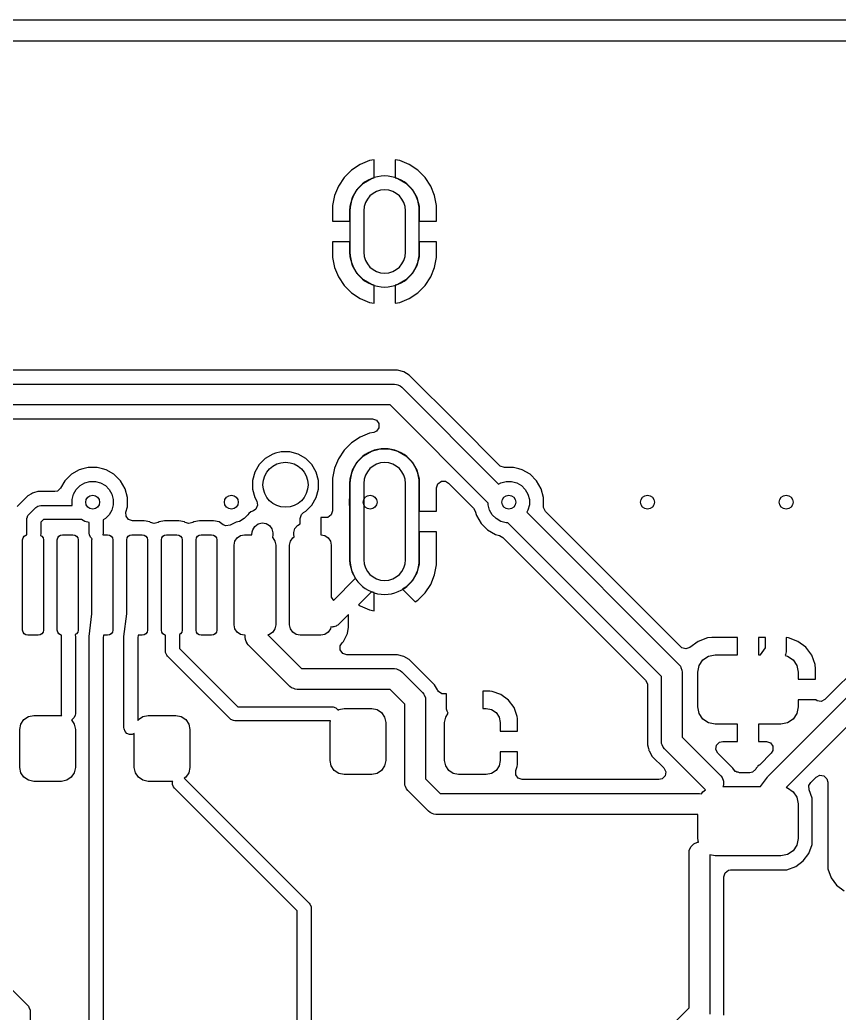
# Model space of a CAD drawing. Header units: millimetres. Extents: x 103.8 to 193.7, y -116.2 to -61.3.
# Drawn here: x 150.7 to 162.51, y -75.61 to -61.3 of the extents above; entities that cross this region are included whole.
import ezdxf

# ---------------------------------------------------------------- set-up
doc = ezdxf.new("R2010")
doc.units = ezdxf.units.MM
doc.layers.add('Edge.Cuts', color=254, linetype='CONTINUOUS', true_color=0xd0d2cd)
doc.layers.add('F.Cu', color=13, linetype='CONTINUOUS', true_color=0xc83434)

msp = doc.modelspace()

# ---------------------------------------------------------------- linework, layer by layer
at = {"layer": 'Edge.Cuts', "linetype": 'CONTINUOUS'}
for p, q in [((103.8, -61.3), (193.7, -61.3)), ((155.66, -64.049999), (155.66, -64.649999)), ((156.26, -64.649999), (156.26, -64.049999)), ((155.66, -67.979999), (155.66, -69.079999)), ((156.26, -69.079999), (156.26, -67.979999))]:
    msp.add_line(p, q, dxfattribs=at)
at = {"layer": 'Edge.Cuts'}
msp.add_circle((154.53, -67.999999), 0.324999, dxfattribs=at)
for centre, start, end in [((155.96, -64.049999), 0, 180), ((155.96, -64.649999), 180, 360), ((155.96, -67.979999), 0, 180), ((155.96, -69.079999), 180, 360)]:
    msp.add_arc(centre, 0.3, start, end, dxfattribs=at)
at = {"layer": 'F.Cu', "linetype": 'CONTINUOUS'}
for p, q in [((104.1995, -61.6005), (193.3005, -61.6005)), ((155.604742, -63.385357), (155.481906, -63.467433)), ((155.741232, -63.328821), (155.604742, -63.385357)), ((155.81, -63.315142), (155.741232, -63.328821)), ((155.81, -63.576981), (155.81, -63.315142)), ((156.178767, -63.328821), (156.11, -63.315142)), ((156.11, -63.315142), (156.11, -63.576981)), ((156.315257, -63.385357), (156.178767, -63.328821)), ((156.438093, -63.467433), (156.315257, -63.385357)), ((155.481906, -63.467433), (155.377434, -63.571905)), ((156.542565, -63.571905), (156.438093, -63.467433)), ((155.295358, -63.694741), (155.238823, -63.831228)), ((155.377434, -63.571905), (155.295358, -63.694741)), ((155.563323, -63.745618), (155.655619, -63.653322)), ((155.655619, -63.653322), (155.768658, -63.588059)), ((155.768658, -63.588059), (155.81, -63.576981)), ((156.11, -63.576981), (156.151342, -63.588059)), ((156.151342, -63.588059), (156.264381, -63.653322)), ((156.264381, -63.653322), (156.356677, -63.745618)), ((156.624641, -63.694741), (156.542565, -63.571905)), ((156.681176, -63.831228), (156.624641, -63.694741)), ((155.238821, -63.831234), (155.21, -63.976127)), ((155.238823, -63.831228), (155.238821, -63.831234)), ((155.49806, -63.858657), (155.563323, -63.745618)), ((156.356677, -63.745618), (156.42194, -63.858657)), ((156.681178, -63.831234), (156.681176, -63.831228)), ((156.709999, -63.976127), (156.681178, -63.831234)), ((155.21, -63.976127), (155.21, -64.199998)), ((155.46, -64.049999), (155.464278, -63.984736)), ((155.464278, -63.984736), (155.49806, -63.858657)), ((156.42194, -63.858657), (156.455722, -63.984736)), ((156.455722, -63.984736), (156.46, -64.049999)), ((156.71, -63.976131), (156.709999, -63.976127)), ((156.71, -64.199998), (156.71, -63.976131)), ((155.46, -64.199999), (155.46, -64.049999)), ((155.46, -64.049999), (155.46, -64.649999)), ((155.66, -64.049999), (155.66, -64.649999)), ((156.26, -64.649999), (156.26, -64.049999)), ((156.46, -64.049999), (156.46, -64.199999)), ((156.46, -64.649999), (156.46, -64.049999)), ((155.21, -64.199998), (155.210001, -64.199999)), ((155.210001, -64.199999), (155.46, -64.199999)), ((156.46, -64.199999), (156.709999, -64.199999)), ((156.709999, -64.199999), (156.71, -64.199998)), ((155.210001, -64.499999), (155.21, -64.5)), ((155.21, -64.5), (155.21, -64.72387)), ((155.46, -64.499999), (155.210001, -64.499999)), ((155.46, -64.649999), (155.46, -64.499999)), ((156.709999, -64.499999), (156.46, -64.499999)), ((156.46, -64.499999), (156.46, -64.649999)), ((156.71, -64.5), (156.709999, -64.499999)), ((156.71, -64.723866), (156.71, -64.5)), ((155.464278, -64.715262), (155.46, -64.649999)), ((156.46, -64.649999), (156.455722, -64.715262)), ((155.21, -64.72387), (155.238821, -64.868763)), ((155.49806, -64.841341), (155.464278, -64.715262)), ((155.563323, -64.95438), (155.49806, -64.841341)), ((156.42194, -64.841341), (156.356677, -64.95438)), ((156.455722, -64.715262), (156.42194, -64.841341)), ((156.681178, -64.868763), (156.709999, -64.72387)), ((156.709999, -64.72387), (156.71, -64.723866)), ((155.238821, -64.868763), (155.238823, -64.868769)), ((155.238823, -64.868769), (155.295358, -65.005256)), ((155.655619, -65.046676), (155.563323, -64.95438)), ((156.356677, -64.95438), (156.264381, -65.046676)), ((156.624641, -65.005256), (156.681176, -64.868769)), ((156.681176, -64.868769), (156.681178, -64.868763)), ((155.295358, -65.005256), (155.377434, -65.128092)), ((155.377434, -65.128092), (155.481906, -65.232564)), ((155.768658, -65.111939), (155.655619, -65.046676)), ((155.81, -65.123016), (155.768658, -65.111939)), ((155.81, -65.384854), (155.81, -65.123016)), ((156.151342, -65.111939), (156.11, -65.123016)), ((156.11, -65.123016), (156.11, -65.384853)), ((156.264381, -65.046676), (156.151342, -65.111939)), ((156.438093, -65.232564), (156.542565, -65.128092)), ((156.542565, -65.128092), (156.624641, -65.005256)), ((155.481906, -65.232564), (155.604742, -65.31464)), ((156.315257, -65.31464), (156.438093, -65.232564)), ((155.604742, -65.31464), (155.741235, -65.371177)), ((155.741235, -65.371177), (155.741234, -65.371177)), ((155.741234, -65.371177), (155.81, -65.384854)), ((156.11, -65.384853), (156.178765, -65.371177)), ((156.178765, -65.371177), (156.315257, -65.31464)), ((156.146144, -66.3495), (146.353856, -66.3495)), ((156.235288, -66.373386), (156.146144, -66.3495)), ((156.315212, -66.41953), (156.235288, -66.373386)), ((157.000236, -67.104555), (156.315212, -66.41953)), ((146.4, -66.55), (156.1, -66.55)), ((156.1, -66.55), (156.129264, -66.552882)), ((156.129264, -66.552882), (156.151661, -66.562159)), ((156.151661, -66.562159), (156.183335, -66.575279)), ((156.183335, -66.575279), (156.206066, -66.593934)), ((156.206066, -66.593934), (157.603352, -67.99122)), ((156.037868, -66.85), (146.462132, -66.85)), ((157.452567, -68.264699), (156.037868, -66.85)), ((149.514479, -67.0505), (155.783368, -67.0505)), ((155.783368, -67.0505), (155.841559, -67.069407)), ((155.841559, -67.069407), (155.877523, -67.118907)), ((155.877523, -67.118907), (155.877523, -67.180093)), ((157.616185, -67.720504), (157.000236, -67.104555)), ((155.741229, -67.258822), (155.604742, -67.315357)), ((155.741235, -67.25882), (155.741229, -67.258822)), ((155.802682, -67.246598), (155.741235, -67.25882)), ((155.841559, -67.229593), (155.802682, -67.246598)), ((155.877523, -67.180093), (155.841559, -67.229593)), ((155.481906, -67.397433), (155.377434, -67.501905)), ((155.604742, -67.315357), (155.481906, -67.397433)), ((154.346463, -67.556904), (154.238036, -67.619504)), ((154.386775, -67.546102), (154.346463, -67.556904)), ((154.467399, -67.524499), (154.386775, -67.546102)), ((154.592601, -67.524499), (154.467399, -67.524499)), ((154.713536, -67.556904), (154.592601, -67.524499)), ((154.821964, -67.619504), (154.713536, -67.556904)), ((155.377434, -67.501905), (155.295358, -67.624741)), ((155.655619, -67.583322), (155.768658, -67.518059)), ((155.768658, -67.518059), (155.894737, -67.484277)), ((155.894737, -67.484277), (156.025263, -67.484277)), ((156.025263, -67.484277), (156.151342, -67.518059)), ((156.151342, -67.518059), (156.264381, -67.583322)), ((154.149505, -67.708035), (154.086905, -67.816462)), ((154.238036, -67.619504), (154.149505, -67.708035)), ((154.910495, -67.708035), (154.821964, -67.619504)), ((154.973095, -67.816463), (154.910495, -67.708035)), ((155.295358, -67.624741), (155.238823, -67.761228)), ((155.49806, -67.788657), (155.563323, -67.675618)), ((155.563323, -67.675618), (155.655619, -67.583322)), ((156.264381, -67.583322), (156.356677, -67.675618)), ((156.356677, -67.675618), (156.42194, -67.788657)), ((151.44269, -67.849496), (151.349496, -67.94269)), ((151.556809, -67.783609), (151.44269, -67.849496)), ((151.6062, -67.770375), (151.556809, -67.783609)), ((151.684108, -67.7495), (151.6062, -67.770375)), ((151.815892, -67.7495), (151.684108, -67.7495)), ((151.893799, -67.770375), (151.815892, -67.7495)), ((151.943191, -67.783609), (151.893799, -67.770375)), ((152.057309, -67.849496), (151.943189, -67.783609)), ((151.943189, -67.783609), (151.943191, -67.783609)), ((152.057311, -67.849498), (152.057309, -67.849496)), ((152.057314, -67.8495), (152.057311, -67.849498)), ((152.1505, -67.942686), (152.057314, -67.8495)), ((154.086905, -67.816463), (154.0545, -67.937398)), ((154.086905, -67.816462), (154.086905, -67.816463)), ((155.0055, -67.937398), (154.973095, -67.816463)), ((155.238821, -67.761234), (155.21, -67.906127)), ((155.238823, -67.761228), (155.238821, -67.761234)), ((155.464278, -67.914736), (155.49806, -67.788657)), ((156.42194, -67.788657), (156.455722, -67.914736)), ((157.627998, -67.730593), (157.616185, -67.720504)), ((157.686189, -67.7495), (157.627998, -67.730593)), ((157.815892, -67.7495), (157.686189, -67.7495)), ((157.893799, -67.770375), (157.815892, -67.7495)), ((157.943191, -67.783609), (157.893799, -67.770375)), ((158.057309, -67.849496), (157.943189, -67.783609)), ((157.943189, -67.783609), (157.943191, -67.783609)), ((158.057311, -67.849498), (158.057309, -67.849496)), ((158.057314, -67.8495), (158.057311, -67.849498)), ((158.1505, -67.942686), (158.057314, -67.8495)), ((151.349496, -67.94269), (151.287542, -68.049999)), ((151.567372, -68.011994), (151.635195, -67.972836)), ((151.635195, -67.972836), (151.710842, -67.952567)), ((151.710842, -67.952567), (151.789158, -67.952567)), ((151.789158, -67.952567), (151.864805, -67.972836)), ((151.864805, -67.972836), (151.932628, -68.011994)), ((152.150501, -67.942688), (152.1505, -67.942686)), ((152.150503, -67.94269), (152.150501, -67.942688)), ((152.21639, -68.056809), (152.150503, -67.94269)), ((154.0545, -67.937398), (154.0545, -68.0626)), ((155.0055, -68.0626), (155.0055, -67.937398)), ((155.21, -67.906127), (155.21, -68.376023)), ((155.46, -67.979999), (155.464278, -67.914736)), ((155.46, -68.1831), (155.46, -67.979999)), ((155.46, -67.979999), (155.46, -69.079999)), ((155.66, -67.979999), (155.66, -69.079999)), ((156.26, -69.079999), (156.26, -67.979999)), ((156.455722, -67.914736), (156.46, -67.979999)), ((156.46, -67.979999), (156.46, -68.379999)), ((156.46, -69.079999), (156.46, -67.979999)), ((156.71, -68.04469), (156.728907, -67.986499)), ((156.728907, -67.986499), (156.778407, -67.950535)), ((156.778407, -67.950535), (156.839593, -67.950535)), ((156.839593, -67.950535), (156.879004, -67.974686)), ((156.879004, -67.974686), (157.241463, -68.337145)), ((157.603352, -67.99122), (157.635195, -67.972836)), ((157.635195, -67.972836), (157.710842, -67.952567)), ((157.710842, -67.952567), (157.789158, -67.952567)), ((157.789158, -67.952567), (157.864805, -67.972836)), ((157.864805, -67.972836), (157.932628, -68.011994)), ((158.150501, -67.942688), (158.1505, -67.942686)), ((158.150503, -67.94269), (158.150501, -67.942688)), ((158.21639, -68.056809), (158.150503, -67.94269)), ((150.866258, -68.130226), (150.81549, -68.159538)), ((150.866259, -68.130227), (150.866258, -68.130226)), ((150.88401, -68.119978), (150.866259, -68.130227)), ((150.898162, -68.116186), (150.88401, -68.119978)), ((150.960437, -68.099499), (150.898162, -68.116186)), ((151.03956, -68.099499), (150.960437, -68.099499)), ((151.201806, -68.099499), (151.03956, -68.099499)), ((151.242073, -68.09094), (151.201806, -68.099499)), ((151.287542, -68.049999), (151.242073, -68.09094)), ((151.452567, -68.210842), (151.472836, -68.135195)), ((151.472836, -68.135195), (151.511994, -68.067372)), ((151.511994, -68.067372), (151.567372, -68.011994)), ((151.932628, -68.011994), (151.988006, -68.067372)), ((151.988006, -68.067372), (152.027164, -68.135195)), ((152.027164, -68.135195), (152.047433, -68.210842)), ((152.21639, -68.056811), (152.21639, -68.056809)), ((152.216392, -68.056814), (152.21639, -68.056811)), ((152.2505, -68.184108), (152.216392, -68.056814)), ((154.0545, -68.0626), (154.086905, -68.183535)), ((154.973095, -68.183535), (155.0055, -68.0626)), ((156.71, -68.379998), (156.71, -68.04469)), ((157.932628, -68.011994), (157.988006, -68.067372)), ((157.988006, -68.067372), (158.027164, -68.135195)), ((158.027164, -68.135195), (158.047433, -68.210842)), ((158.21639, -68.056811), (158.21639, -68.056809)), ((158.216392, -68.056814), (158.21639, -68.056811)), ((158.250346, -68.183535), (158.216392, -68.056814)), ((150.815487, -68.15954), (150.659538, -68.31549)), ((150.815488, -68.15954), (150.815487, -68.15954)), ((150.815489, -68.159539), (150.815488, -68.15954)), ((150.81549, -68.159538), (150.815489, -68.159538)), ((150.815489, -68.159538), (150.815489, -68.159539)), ((151.452567, -68.289158), (151.452567, -68.210842)), ((152.047433, -68.210842), (152.047433, -68.289158)), ((152.2505, -68.315892), (152.2505, -68.184108)), ((154.086905, -68.183535), (154.086906, -68.183537)), ((154.086906, -68.183537), (154.116153, -68.234195)), ((154.116153, -68.234195), (154.128874, -68.294043)), ((154.910495, -68.291963), (154.973095, -68.183535)), ((155.452567, -68.210842), (155.46, -68.1831)), ((155.452567, -68.289158), (155.452567, -68.210842)), ((157.452567, -68.289158), (157.452567, -68.264699)), ((158.047433, -68.210842), (158.047433, -68.289158)), ((158.2505, -68.184109), (158.250346, -68.183535)), ((158.2505, -68.313811), (158.2505, -68.184109)), ((150.829289, -68.42929), (150.929289, -68.329289)), ((150.929289, -68.329289), (150.944442, -68.316852)), ((150.944442, -68.316852), (150.959374, -68.310667)), ((150.959374, -68.310667), (150.980491, -68.30192)), ((150.980491, -68.30192), (151, -68.299999)), ((151, -68.299999), (151.455472, -68.299999)), ((151.455472, -68.299999), (151.452567, -68.289158)), ((152.027164, -68.364805), (151.988006, -68.432628)), ((152.047433, -68.289158), (152.027164, -68.364805)), ((152.229336, -68.394877), (152.2505, -68.315892)), ((152.230807, -68.451092), (152.229336, -68.394877)), ((153.999907, -68.412015), (153.988006, -68.432628)), ((154.028064, -68.391103), (153.999907, -68.412015)), ((154.066863, -68.375741), (154.028064, -68.391103)), ((154.103987, -68.349939), (154.066863, -68.375741)), ((154.128874, -68.294043), (154.103987, -68.349939)), ((154.758907, -68.426781), (154.789496, -68.399238)), ((154.789496, -68.399238), (154.821964, -68.380494)), ((154.821964, -68.380494), (154.910495, -68.291963)), ((155.21, -68.376023), (155.191093, -68.434214)), ((155.46, -68.316899), (155.452567, -68.289158)), ((155.46, -69.079999), (155.46, -68.316899)), ((156.46, -68.379999), (156.709999, -68.379999)), ((156.709999, -68.379999), (156.71, -68.379998)), ((157.241463, -68.337145), (157.267085, -68.381525)), ((157.267085, -68.381525), (157.283607, -68.443185)), ((157.472836, -68.364805), (157.452567, -68.289158)), ((157.511994, -68.432628), (157.472836, -68.364805)), ((158.027164, -68.364805), (158.008779, -68.396647)), ((158.008779, -68.396647), (160.206066, -70.593934)), ((158.047433, -68.289158), (158.027164, -68.364805)), ((158.251719, -68.329298), (158.2505, -68.313811)), ((158.279496, -68.383815), (158.251719, -68.329298)), ((160.233196, -70.337515), (158.279496, -68.383815)), ((150.8, -68.5), (150.801921, -68.480491)), ((150.8, -68.699328), (150.8, -68.5)), ((150.801921, -68.480491), (150.803994, -68.475486)), ((150.803994, -68.475486), (150.816852, -68.444443)), ((150.816852, -68.444443), (150.829289, -68.42929)), ((151.041421, -68.499999), (151, -68.54142)), ((151, -68.54142), (151, -68.7)), ((151.588144, -68.499999), (151.041421, -68.499999)), ((151.635195, -68.527164), (151.588144, -68.499999)), ((151.7, -68.544527), (151.635195, -68.527164)), ((151.7, -68.7), (151.7, -68.544527)), ((151.932628, -68.488006), (151.9, -68.506843)), ((151.9, -68.506843), (151.9, -68.7)), ((151.988006, -68.432628), (151.932628, -68.488006)), ((152.266771, -68.500592), (152.230807, -68.451092)), ((152.324962, -68.519499), (152.266771, -68.500592)), ((152.492135, -68.519499), (152.324962, -68.519499)), ((152.572495, -68.535483), (152.492135, -68.519499)), ((152.572496, -68.535484), (152.572495, -68.535483)), ((152.585001, -68.543839), (152.572496, -68.535484)), ((152.636111, -68.560446), (152.585001, -68.543839)), ((152.694999, -68.543839), (152.636111, -68.560446)), ((152.707501, -68.535485), (152.694999, -68.543839)), ((152.707505, -68.535483), (152.707501, -68.535485)), ((152.787862, -68.5195), (152.707505, -68.535483)), ((152.78787, -68.519499), (152.787862, -68.5195)), ((152.992134, -68.519499), (152.78787, -68.519499)), ((153.072495, -68.535483), (152.992134, -68.519499)), ((153.072496, -68.535484), (153.072495, -68.535483)), ((153.085001, -68.543839), (153.072496, -68.535484)), ((153.136111, -68.560446), (153.085001, -68.543839)), ((153.194999, -68.543839), (153.136111, -68.560446)), ((153.207501, -68.535485), (153.194999, -68.543839)), ((153.207505, -68.535483), (153.207501, -68.535485)), ((153.287862, -68.5195), (153.207505, -68.535483)), ((153.28787, -68.519499), (153.287862, -68.5195)), ((153.492132, -68.519499), (153.28787, -68.519499)), ((153.492133, -68.519499), (153.492132, -68.519499)), ((153.572495, -68.535484), (153.492133, -68.519499)), ((153.572496, -68.535485), (153.572495, -68.535484)), ((153.572498, -68.535486), (153.572496, -68.535485)), ((153.632358, -68.575483), (153.572498, -68.535486)), ((153.817067, -68.539954), (153.730839, -68.582109)), ((153.864805, -68.527164), (153.817067, -68.539954)), ((153.932628, -68.488006), (153.864805, -68.527164)), ((153.988006, -68.432628), (153.932628, -68.488006)), ((154.08879, -68.59934), (154.135775, -68.564445)), ((154.135775, -68.564445), (154.192539, -68.550185)), ((154.192539, -68.550185), (154.250439, -68.558734)), ((154.250439, -68.558734), (154.30066, -68.58879)), ((154.702307, -68.586175), (154.74, -68.564946)), ((154.74, -68.484972), (154.758907, -68.426781)), ((154.74, -68.564946), (154.74, -68.484972)), ((155.040001, -68.469999), (155.04, -68.47)), ((155.04, -68.47), (155.04, -68.719999)), ((155.071481, -68.469999), (155.040001, -68.469999)), ((155.095516, -68.473805), (155.071481, -68.469999)), ((155.141593, -68.470178), (155.095516, -68.473805)), ((155.191093, -68.434214), (155.141593, -68.470178)), ((157.283607, -68.443185), (157.283609, -68.443189)), ((157.283609, -68.443189), (157.349496, -68.557309)), ((157.349496, -68.557309), (157.349498, -68.557311)), ((157.349498, -68.557311), (157.3495, -68.557314)), ((157.3495, -68.557314), (157.442686, -68.6505)), ((157.567372, -68.488006), (157.511994, -68.432628)), ((157.635195, -68.527164), (157.567372, -68.488006)), ((157.710842, -68.547433), (157.635195, -68.527164)), ((157.735301, -68.547433), (157.710842, -68.547433)), ((159.95, -70.762132), (157.735301, -68.547433)), ((150.799681, -68.723046), (150.8, -68.699328)), ((150.999991, -68.701342), (150.99961, -68.729656)), ((151, -68.7), (150.999933, -68.70067)), ((150.999933, -68.70067), (150.999991, -68.701342)), ((151.701921, -68.719509), (151.7, -68.7)), ((151.9, -68.7), (151.898079, -68.719509)), ((153.670257, -68.59068), (153.632358, -68.575483)), ((153.730839, -68.582109), (153.670257, -68.59068)), ((154.045421, -68.719999), (154.051609, -68.67809)), ((154.051609, -68.67809), (154.058734, -68.649561)), ((154.058734, -68.649561), (154.08879, -68.59934)), ((154.30066, -68.58879), (154.335555, -68.635775)), ((154.335555, -68.635775), (154.349815, -68.692539)), ((154.349815, -68.692539), (154.348391, -68.72191)), ((154.650434, -68.688592), (154.666185, -68.632224)), ((154.651083, -68.71799), (154.650434, -68.688592)), ((154.666185, -68.632224), (154.702307, -68.586175)), ((156.709999, -68.679999), (156.46, -68.679999)), ((156.46, -68.679999), (156.46, -69.079999)), ((156.71, -68.68), (156.709999, -68.679999)), ((156.71, -69.153866), (156.71, -68.68)), ((157.442686, -68.6505), (157.442688, -68.650501)), ((157.442688, -68.650501), (157.44269, -68.650503)), ((157.44269, -68.650503), (157.55681, -68.71639)), ((150.74, -68.794999), (150.745709, -68.766298)), ((150.74, -70.094999), (150.74, -68.794999)), ((150.745709, -68.766298), (150.761967, -68.741966)), ((150.761967, -68.741966), (150.786299, -68.725708)), ((150.786299, -68.725708), (150.799681, -68.723046)), ((150.99961, -68.729656), (151.018033, -68.741966)), ((151.018033, -68.741966), (151.034291, -68.766298)), ((151.034291, -68.766298), (151.04, -68.794999)), ((151.04, -68.794999), (151.04, -70.094999)), ((151.24, -68.794999), (151.245709, -68.766298)), ((151.24, -70.094999), (151.24, -68.794999)), ((151.245709, -68.766298), (151.261967, -68.741966)), ((151.261967, -68.741966), (151.286299, -68.725708)), ((151.286299, -68.725708), (151.315, -68.719999)), ((151.315, -68.719999), (151.465, -68.719999)), ((151.465, -68.719999), (151.493701, -68.725708)), ((151.493701, -68.725708), (151.518033, -68.741966)), ((151.518033, -68.741966), (151.534291, -68.766298)), ((151.534291, -68.766298), (151.54, -68.794999)), ((151.54, -68.794999), (151.54, -70.094999)), ((151.716853, -68.755557), (151.701921, -68.719509)), ((151.742703, -68.781407), (151.716853, -68.755557)), ((151.74, -68.794999), (151.742703, -68.781407)), ((151.74, -69.858504), (151.74, -68.794999)), ((151.898079, -68.719509), (151.897876, -68.719999)), ((151.897876, -68.719999), (151.965, -68.719999)), ((151.965, -68.719999), (151.993701, -68.725708)), ((151.993701, -68.725708), (152.018033, -68.741966)), ((152.018033, -68.741966), (152.034291, -68.766298)), ((152.034291, -68.766298), (152.04, -68.794999)), ((152.04, -68.794999), (152.04, -70.094999)), ((152.24, -68.794999), (152.245709, -68.766298)), ((152.24, -69.858504), (152.24, -68.794999)), ((152.245709, -68.766298), (152.261967, -68.741966)), ((152.261967, -68.741966), (152.286299, -68.725708)), ((152.286299, -68.725708), (152.315, -68.719999)), ((152.315, -68.719999), (152.465, -68.719999)), ((152.465, -68.719999), (152.493701, -68.725708)), ((152.493701, -68.725708), (152.518033, -68.741966)), ((152.518033, -68.741966), (152.534291, -68.766298)), ((152.534291, -68.766298), (152.54, -68.794999)), ((152.54, -68.794999), (152.54, -70.094999)), ((152.74, -68.794999), (152.745709, -68.766298)), ((152.74, -70.094999), (152.74, -68.794999)), ((152.745709, -68.766298), (152.761967, -68.741966)), ((152.761967, -68.741966), (152.786299, -68.725708)), ((152.786299, -68.725708), (152.815, -68.719999)), ((152.815, -68.719999), (152.965, -68.719999)), ((152.965, -68.719999), (152.993701, -68.725708)), ((152.993701, -68.725708), (153.018033, -68.741966)), ((153.018033, -68.741966), (153.034291, -68.766298)), ((153.034291, -68.766298), (153.04, -68.794999)), ((153.04, -68.794999), (153.04, -70.094999)), ((153.24, -68.794999), (153.245709, -68.766298)), ((153.24, -70.094999), (153.24, -68.794999)), ((153.245709, -68.766298), (153.261967, -68.741966)), ((153.261967, -68.741966), (153.286299, -68.725708)), ((153.286299, -68.725708), (153.315, -68.719999)), ((153.315, -68.719999), (153.465, -68.719999)), ((153.465, -68.719999), (153.493701, -68.725708)), ((153.493701, -68.725708), (153.518033, -68.741966)), ((153.518033, -68.741966), (153.534291, -68.766298)), ((153.534291, -68.766298), (153.54, -68.794999)), ((153.54, -68.794999), (153.54, -70.094999)), ((153.79, -68.869999), (153.801418, -68.812596)), ((153.801418, -68.812596), (153.833934, -68.763933)), ((153.833934, -68.763933), (153.882597, -68.731417)), ((153.882597, -68.731417), (153.94, -68.719999)), ((153.94, -68.719999), (154.045421, -68.719999)), ((154.348391, -68.72191), (154.342534, -68.761573)), ((154.342534, -68.761573), (154.346066, -68.763933)), ((154.346066, -68.763933), (154.378582, -68.812596)), ((154.378582, -68.812596), (154.39, -68.869999)), ((154.59, -68.869999), (154.601418, -68.812596)), ((154.601418, -68.812596), (154.633934, -68.763933)), ((154.633934, -68.763933), (154.654937, -68.749898)), ((154.654937, -68.749898), (154.651083, -68.71799)), ((155.04, -68.719999), (155.097403, -68.731417)), ((155.097403, -68.731417), (155.146066, -68.763933)), ((155.146066, -68.763933), (155.178582, -68.812596)), ((155.178582, -68.812596), (155.19, -68.869999)), ((157.55681, -68.71639), (157.556808, -68.71639)), ((157.556808, -68.71639), (157.556812, -68.716391)), ((157.556812, -68.716391), (157.556814, -68.716392)), ((157.556814, -68.716392), (157.618473, -68.732913)), ((157.618473, -68.732913), (157.662854, -68.758536)), ((157.662854, -68.758536), (159.720504, -70.816185)), ((153.79, -70.019999), (153.79, -68.869999)), ((154.39, -68.869999), (154.39, -70.019999)), ((154.59, -70.019999), (154.59, -68.869999)), ((155.19, -68.869999), (155.19, -69.618917)), ((155.464278, -69.145262), (155.46, -69.079999)), ((156.46, -69.079999), (156.455722, -69.145262)), ((155.49806, -69.271341), (155.464278, -69.145262)), ((155.541421, -69.346445), (155.49806, -69.271341)), ((156.42194, -69.271341), (156.356677, -69.38438)), ((156.455722, -69.145262), (156.42194, -69.271341)), ((156.681178, -69.298763), (156.709999, -69.15387)), ((156.709999, -69.15387), (156.71, -69.153866)), ((155.221992, -69.665874), (155.541421, -69.346445)), ((156.356677, -69.38438), (156.264381, -69.476676)), ((156.624641, -69.435256), (156.681176, -69.298769)), ((156.681176, -69.298769), (156.681178, -69.298763)), ((155.769868, -69.542263), (155.580983, -69.731148)), ((155.81, -69.553016), (155.769868, -69.542263)), ((155.81, -69.814854), (155.81, -69.553016)), ((156.264381, -69.476676), (156.216469, -69.504337)), ((156.216469, -69.504337), (156.400089, -69.687957)), ((156.438093, -69.662564), (156.542565, -69.558092)), ((156.542565, -69.558092), (156.624641, -69.435256)), ((155.19, -69.618917), (155.221992, -69.665874)), ((156.400089, -69.687957), (156.438093, -69.662564)), ((155.580983, -69.731148), (155.594002, -69.737463)), ((155.594002, -69.737463), (155.604744, -69.744641)), ((155.604744, -69.744641), (155.741235, -69.801177)), ((155.741235, -69.801177), (155.741234, -69.801177)), ((155.741234, -69.801177), (155.81, -69.814854)), ((151.700703, -70.188163), (151.74, -69.858504)), ((152.200703, -70.188163), (152.24, -69.858504)), ((155.439999, -69.872132), (155.306066, -70.006065)), ((155.439999, -70.051483), (155.439999, -69.872132)), ((150.745709, -70.1237), (150.74, -70.094999)), ((150.761967, -70.148032), (150.745709, -70.1237)), ((151.034291, -70.1237), (151.018033, -70.148032)), ((151.04, -70.094999), (151.034291, -70.1237)), ((151.245709, -70.1237), (151.24, -70.094999)), ((151.261967, -70.148032), (151.245709, -70.1237)), ((151.534291, -70.1237), (151.518033, -70.148032)), ((151.54, -70.094999), (151.534291, -70.1237)), ((152.034291, -70.1237), (152.018033, -70.148032)), ((152.04, -70.094999), (152.034291, -70.1237)), ((152.534291, -70.1237), (152.518033, -70.148032)), ((152.54, -70.094999), (152.534291, -70.1237)), ((152.745709, -70.1237), (152.74, -70.094999)), ((152.761967, -70.148032), (152.745709, -70.1237)), ((153.034291, -70.1237), (153.018033, -70.148032)), ((153.04, -70.094999), (153.034291, -70.1237)), ((153.245709, -70.1237), (153.24, -70.094999)), ((153.261967, -70.148032), (153.245709, -70.1237)), ((153.534291, -70.1237), (153.518033, -70.148032)), ((153.54, -70.094999), (153.534291, -70.1237)), ((153.801418, -70.077402), (153.79, -70.019999)), ((153.833934, -70.126065), (153.801418, -70.077402)), ((153.882597, -70.158581), (153.833934, -70.126065)), ((154.346066, -70.126065), (154.297403, -70.158581)), ((154.378582, -70.077402), (154.346066, -70.126065)), ((154.39, -70.019999), (154.378582, -70.077402)), ((154.601418, -70.077402), (154.59, -70.019999)), ((154.633934, -70.126065), (154.601418, -70.077402)), ((154.682597, -70.158581), (154.633934, -70.126065)), ((155.146066, -70.126065), (155.097403, -70.158581)), ((155.178582, -70.077402), (155.146066, -70.126065)), ((155.184606, -70.047117), (155.178582, -70.077402)), ((155.186181, -70.047117), (155.184606, -70.047117)), ((155.201354, -70.049993), (155.186181, -70.047117)), ((155.215161, -70.047117), (155.201354, -70.049993)), ((155.229263, -70.047117), (155.215161, -70.047117)), ((155.243529, -70.041207), (155.229263, -70.047117)), ((155.258651, -70.038058), (155.243529, -70.041207)), ((155.270307, -70.030115), (155.258651, -70.038058)), ((155.283335, -70.02472), (155.270307, -70.030115)), ((155.306066, -70.006065), (155.283335, -70.02472)), ((155.425164, -70.145146), (155.439999, -70.051483)), ((150.786299, -70.16429), (150.761967, -70.148032)), ((150.815, -70.169999), (150.786299, -70.16429)), ((150.965, -70.169999), (150.815, -70.169999)), ((150.993701, -70.16429), (150.965, -70.169999)), ((151.018033, -70.148032), (150.993701, -70.16429)), ((151.286299, -70.16429), (151.261967, -70.148032)), ((151.299553, -70.166926), (151.286299, -70.16429)), ((151.3, -70.200644), (151.299553, -70.166926)), ((151.3, -71.3), (151.3, -70.200644)), ((151.518033, -70.148032), (151.499484, -70.160425)), ((151.499484, -70.160425), (151.499991, -70.198675)), ((151.499991, -70.198675), (151.499934, -70.199336)), ((151.499934, -70.199336), (151.5, -70.2)), ((151.5, -70.2), (151.5, -71.3)), ((151.7, -70.2), (151.700581, -70.194096)), ((151.7, -77.4), (151.7, -70.2)), ((151.700581, -70.194096), (151.700703, -70.188163)), ((151.904284, -70.169999), (151.9, -70.205939)), ((151.9, -70.205939), (151.9, -77.358578)), ((151.965, -70.169999), (151.904284, -70.169999)), ((151.993701, -70.16429), (151.965, -70.169999)), ((152.018033, -70.148032), (151.993701, -70.16429)), ((152.2, -70.2), (152.200581, -70.194096)), ((152.2, -71.5), (152.2, -70.2)), ((152.200581, -70.194096), (152.200703, -70.188163)), ((152.404284, -70.169999), (152.4, -70.205939)), ((152.4, -70.205939), (152.4, -71.396418)), ((152.465, -70.169999), (152.404284, -70.169999)), ((152.493701, -70.16429), (152.465, -70.169999)), ((152.518033, -70.148032), (152.493701, -70.16429)), ((152.786299, -70.16429), (152.761967, -70.148032)), ((152.799553, -70.166926), (152.786299, -70.16429)), ((152.8, -70.200644), (152.799553, -70.166926)), ((152.8, -70.399999), (152.8, -70.200644)), ((153.018033, -70.148032), (152.999484, -70.160425)), ((152.999484, -70.160425), (152.999991, -70.198675)), ((152.999991, -70.198675), (152.999934, -70.199336)), ((152.999934, -70.199336), (153, -70.2)), ((153, -70.2), (153, -70.358577)), ((153.286299, -70.16429), (153.261967, -70.148032)), ((153.315, -70.169999), (153.286299, -70.16429)), ((153.465, -70.169999), (153.315, -70.169999)), ((153.493701, -70.16429), (153.465, -70.169999)), ((153.518033, -70.148032), (153.493701, -70.16429)), ((153.94, -70.169999), (153.882597, -70.158581)), ((153.949589, -70.169999), (153.94, -70.169999)), ((153.950013, -70.201986), (153.949589, -70.169999)), ((153.952882, -70.227634), (153.950013, -70.201986)), ((153.952882, -70.229263), (153.952882, -70.227634)), ((153.953131, -70.229865), (153.952882, -70.229263)), ((153.953282, -70.23121), (153.953131, -70.229865)), ((153.964451, -70.257194), (153.953282, -70.23121)), ((153.975279, -70.283335), (153.964451, -70.257194)), ((153.976137, -70.284381), (153.975279, -70.283335)), ((153.976395, -70.28498), (153.976137, -70.284381)), ((153.97756, -70.286115), (153.976395, -70.28498)), ((154.297403, -70.158581), (154.275141, -70.163009)), ((154.275141, -70.163009), (154.762132, -70.65)), ((154.74, -70.169999), (154.682597, -70.158581)), ((155.04, -70.169999), (154.74, -70.169999)), ((155.097403, -70.158581), (155.04, -70.169999)), ((155.321037, -70.319907), (155.345188, -70.280496)), ((155.345188, -70.280496), (155.367641, -70.258042)), ((155.367641, -70.258042), (155.425163, -70.14515)), ((155.425163, -70.14515), (155.425164, -70.145146)), ((160.482909, -70.256646), (160.362529, -70.346764)), ((160.482911, -70.256645), (160.482909, -70.256646)), ((160.617618, -70.206402), (160.482911, -70.256645)), ((160.617629, -70.2064), (160.617618, -70.206402)), ((160.677176, -70.199999), (160.617629, -70.2064)), ((161.049999, -70.199999), (160.677176, -70.199999)), ((161.05, -70.2), (161.049999, -70.199999)), ((161.05, -70.449999), (161.05, -70.2)), ((161.350001, -70.199999), (161.35, -70.2)), ((161.35, -70.2), (161.35, -70.449999)), ((161.45, -70.199999), (161.350001, -70.199999)), ((161.45, -70.351221), (161.45, -70.199999)), ((161.78237, -70.2064), (161.75, -70.20292)), ((161.75, -70.20292), (161.75, -70.399999)), ((161.782381, -70.206402), (161.78237, -70.2064)), ((161.917088, -70.256645), (161.782381, -70.206402)), ((161.91709, -70.256646), (161.917088, -70.256645)), ((162.032184, -70.342806), (161.91709, -70.256646)), ((152.801921, -70.419508), (152.8, -70.399999)), ((152.816853, -70.455556), (152.801921, -70.419508)), ((153, -70.358577), (153.841422, -71.2)), ((153.993934, -70.306066), (153.97756, -70.286115)), ((154.593934, -70.906066), (153.993934, -70.306066)), ((155.321037, -70.381093), (155.321037, -70.319907)), ((155.357001, -70.430593), (155.321037, -70.381093)), ((160.24616, -70.348427), (160.233196, -70.337515)), ((160.304615, -70.366501), (160.24616, -70.348427)), ((160.362529, -70.346764), (160.304615, -70.366501)), ((161.378162, -70.449999), (161.45, -70.351221)), ((161.749088, -70.409259), (161.747118, -70.429263)), ((161.749882, -70.405959), (161.749088, -70.409259)), ((161.75, -70.399999), (161.749593, -70.404129)), ((161.749593, -70.404129), (161.749882, -70.405959)), ((162.032192, -70.342814), (162.032184, -70.342806)), ((162.118352, -70.457908), (162.032192, -70.342814)), ((162.984785, -70.419532), (162.309661, -71.094654)), ((152.829289, -70.47071), (152.816853, -70.455556)), ((153.729289, -71.370711), (152.829289, -70.47071)), ((155.415192, -70.4495), (155.357001, -70.430593)), ((156.146142, -70.4495), (155.415192, -70.4495)), ((156.146144, -70.4495), (156.146142, -70.4495)), ((156.235288, -70.473386), (156.146144, -70.4495)), ((156.315212, -70.51953), (156.235288, -70.473386)), ((156.68047, -70.884788), (156.315212, -70.51953)), ((160.49403, -70.604328), (160.548223, -70.523222)), ((160.548223, -70.523222), (160.629329, -70.469029)), ((160.629329, -70.469029), (160.725, -70.449999)), ((160.725, -70.449999), (161.05, -70.449999)), ((161.35, -70.449999), (161.378162, -70.449999)), ((161.740336, -70.445633), (161.73635, -70.462202)), ((161.73635, -70.462202), (161.770671, -70.469029)), ((161.747118, -70.429263), (161.740336, -70.445633)), ((161.770671, -70.469029), (161.851777, -70.523222)), ((161.851777, -70.523222), (161.90597, -70.604328)), ((162.118353, -70.45791), (162.118352, -70.457908)), ((162.168596, -70.592617), (162.118353, -70.45791)), ((154.762132, -70.65), (156.1, -70.65)), ((156.1, -70.65), (156.129264, -70.652882)), ((156.129264, -70.652882), (156.151661, -70.662159)), ((156.151661, -70.662159), (156.183335, -70.675279)), ((156.183335, -70.675279), (156.206066, -70.693934)), ((156.206066, -70.693934), (156.506066, -70.993934)), ((160.206066, -70.593934), (160.224721, -70.616664)), ((160.224721, -70.616664), (160.231572, -70.633205)), ((160.231572, -70.633205), (160.247118, -70.670736)), ((160.247118, -70.670736), (160.25, -70.7)), ((160.25, -70.7), (160.25, -71.637868)), ((160.475, -70.699999), (160.49403, -70.604328)), ((160.475, -71.199999), (160.475, -70.699999)), ((161.493934, -72.193934), (163.093934, -70.593934)), ((161.90597, -70.604328), (161.925, -70.699999)), ((161.925, -70.699999), (161.925, -70.799999)), ((162.168598, -70.592628), (162.168596, -70.592617)), ((162.175, -70.652174), (162.168598, -70.592628)), ((162.175, -70.799998), (162.175, -70.652174)), ((159.720504, -70.816185), (159.748281, -70.870702)), ((159.95, -71.7), (159.95, -70.762132)), ((163.262132, -70.85), (161.747676, -72.364455)), ((161.925, -70.799999), (162.174999, -70.799999)), ((162.174999, -70.799999), (162.175, -70.799998)), ((154.616665, -70.924721), (154.593934, -70.906066)), ((154.648339, -70.93784), (154.616665, -70.924721)), ((154.670736, -70.947118), (154.648339, -70.93784)), ((154.7, -70.95), (154.670736, -70.947118)), ((156.037868, -70.95), (154.7, -70.95)), ((156.25, -71.162132), (156.037868, -70.95)), ((156.506066, -70.993934), (156.524721, -71.016665)), ((156.719942, -70.953157), (156.68047, -70.884788)), ((156.727841, -70.966838), (156.719942, -70.953156)), ((156.719942, -70.953156), (156.719942, -70.953157)), ((156.73481, -70.977311), (156.727841, -70.966838)), ((156.785104, -71.012156), (156.73481, -70.977311)), ((157.375001, -70.975), (157.375, -70.975001)), ((157.375, -70.975001), (157.375, -71.225)), ((157.479211, -70.975), (157.375001, -70.975)), ((157.509601, -70.97785), (157.479211, -70.975)), ((157.637647, -71.022654), (157.509601, -70.97785)), ((159.748281, -70.870702), (159.7495, -70.886189)), ((159.7495, -70.886189), (159.7495, -71.746144)), ((156.524721, -71.016665), (156.530126, -71.029714)), ((156.530126, -71.029714), (156.547118, -71.070736)), ((156.547118, -71.070736), (156.55, -71.1)), ((156.55, -71.1), (156.55, -72.237868)), ((156.846274, -71.010784), (156.785104, -71.012156)), ((156.85, -71.00948), (156.846274, -71.010784)), ((156.85, -71.2), (156.85, -71.00948)), ((157.74679, -71.103207), (157.637647, -71.022654)), ((157.746792, -71.103209), (157.74679, -71.103207)), ((157.827345, -71.212352), (157.746792, -71.103209)), ((162.177011, -71.099999), (161.925, -71.099999)), ((161.925, -71.099999), (161.925, -71.199999)), ((162.194713, -71.11286), (162.177011, -71.099999)), ((162.255145, -71.122431), (162.194713, -71.11286)), ((162.309661, -71.094654), (162.255145, -71.122431)), ((153.841422, -71.2), (155.2, -71.2)), ((155.2, -71.2), (155.219509, -71.201921)), ((155.219509, -71.201921), (155.255557, -71.216853)), ((155.255557, -71.216853), (155.283147, -71.244443)), ((155.283147, -71.244443), (155.285098, -71.249154)), ((155.285098, -71.249154), (155.298463, -71.240224)), ((155.298463, -71.240224), (155.375, -71.225)), ((155.375, -71.225), (155.775, -71.225)), ((155.775, -71.225), (155.851537, -71.240224)), ((155.851537, -71.240224), (155.916421, -71.283579)), ((155.916421, -71.283579), (155.959776, -71.348463)), ((156.25, -72.3), (156.25, -71.162132)), ((156.852882, -71.229264), (156.85, -71.2)), ((156.853761, -71.231387), (156.852882, -71.229264)), ((156.853831, -71.233686), (156.853761, -71.231387)), ((156.863212, -71.261555), (156.853831, -71.233686)), ((156.87733, -71.292929), (156.863212, -71.261555)), ((157.375, -71.225), (157.425, -71.225)), ((157.425, -71.225), (157.501537, -71.240224)), ((157.501537, -71.240224), (157.566421, -71.283579)), ((157.566421, -71.283579), (157.609776, -71.348463)), ((157.872149, -71.340397), (157.827345, -71.212352)), ((160.49403, -71.29567), (160.475, -71.199999)), ((161.925, -71.199999), (161.90597, -71.29567)), ((150.715224, -71.448463), (150.758579, -71.383579)), ((150.758579, -71.383579), (150.823463, -71.340224)), ((150.823463, -71.340224), (150.9, -71.325)), ((150.9, -71.325), (151.3, -71.325)), ((151.301921, -71.319509), (151.3, -71.3)), ((151.3, -71.325), (151.304572, -71.325909)), ((151.304572, -71.325909), (151.301921, -71.319509)), ((151.455557, -71.383147), (151.444259, -71.387826)), ((151.444259, -71.387826), (151.484776, -71.448463)), ((151.483147, -71.355557), (151.455557, -71.383147)), ((151.498079, -71.319509), (151.483147, -71.355557)), ((151.5, -71.3), (151.498079, -71.319509)), ((152.4, -71.396418), (152.408579, -71.383579)), ((152.408579, -71.383579), (152.473463, -71.340224)), ((152.473463, -71.340224), (152.55, -71.325)), ((152.55, -71.325), (152.95, -71.325)), ((152.95, -71.325), (153.026537, -71.340224)), ((153.026537, -71.340224), (153.091421, -71.383579)), ((153.091421, -71.383579), (153.134776, -71.448463)), ((153.744443, -71.383147), (153.729289, -71.370711)), ((153.780491, -71.398079), (153.744443, -71.383147)), ((153.8, -71.4), (153.780491, -71.398079)), ((155.179973, -71.4), (153.8, -71.4)), ((155.175, -71.425), (155.179973, -71.4)), ((155.175, -71.975), (155.175, -71.425)), ((155.959776, -71.348463), (155.975, -71.425)), ((155.975, -71.425), (155.975, -71.975)), ((156.825, -71.425), (156.840224, -71.348463)), ((156.825, -71.975), (156.825, -71.425)), ((156.840224, -71.348463), (156.87733, -71.292929)), ((157.609776, -71.348463), (157.625, -71.425)), ((157.625, -71.425), (157.625, -71.55)), ((157.872149, -71.340399), (157.872149, -71.340397)), ((157.874999, -71.370796), (157.872149, -71.340399)), ((157.874999, -71.549999), (157.874999, -71.370796)), ((160.548223, -71.376776), (160.49403, -71.29567)), ((160.629329, -71.430969), (160.548223, -71.376776)), ((160.725, -71.449999), (160.629329, -71.430969)), ((161.770671, -71.430969), (161.675, -71.449999)), ((161.851777, -71.376776), (161.770671, -71.430969)), ((161.90597, -71.29567), (161.851777, -71.376776)), ((150.7, -71.525), (150.715224, -71.448463)), ((150.7, -72.075), (150.7, -71.525)), ((151.484776, -71.448463), (151.5, -71.525)), ((151.5, -71.525), (151.5, -72.075)), ((152.201921, -71.519509), (152.2, -71.5)), ((152.216853, -71.555557), (152.201921, -71.519509)), ((152.244443, -71.583147), (152.216853, -71.555557)), ((153.134776, -71.448463), (153.15, -71.525)), ((153.15, -71.525), (153.15, -72.075)), ((157.625, -71.55), (157.874998, -71.55)), ((157.874998, -71.55), (157.874999, -71.549999)), ((161.05, -71.449999), (160.725, -71.449999)), ((161.05, -71.699998), (161.05, -71.449999)), ((161.675, -71.449999), (161.35, -71.449999)), ((161.35, -71.449999), (161.35, -71.699998)), ((152.280491, -71.598079), (152.244443, -71.583147)), ((152.319509, -71.598079), (152.280491, -71.598079)), ((152.35, -71.585448), (152.319509, -71.598079)), ((152.35, -72.075), (152.35, -71.585448)), ((159.952882, -71.729264), (159.95, -71.7)), ((160.25, -71.637868), (160.806066, -72.193934)), ((160.746479, -71.754054), (160.789744, -71.710789)), ((160.789744, -71.710789), (160.834689, -71.699999)), ((160.834689, -71.699999), (161.049999, -71.699999)), ((161.049999, -71.699999), (161.05, -71.699998)), ((161.35, -71.699998), (161.350001, -71.699999)), ((161.350001, -71.699999), (161.46531, -71.699999)), ((161.46531, -71.699999), (161.523501, -71.718906)), ((157.874999, -71.85), (157.625, -71.85)), ((157.625, -71.85), (157.625, -71.975)), ((157.875, -71.850001), (157.874999, -71.85)), ((157.875, -72.02921), (157.875, -71.850001)), ((159.7495, -71.746144), (159.763797, -71.7995)), ((159.763797, -71.7995), (159.769164, -71.81953)), ((159.769164, -71.81953), (159.769164, -71.819531)), ((159.769164, -71.819531), (159.771392, -71.827848)), ((159.771392, -71.827848), (159.773386, -71.835288)), ((159.773386, -71.835288), (159.81953, -71.915212)), ((159.960615, -71.747933), (159.952882, -71.729264)), ((159.975279, -71.783335), (159.960615, -71.747933)), ((159.993934, -71.806066), (159.975279, -71.783335)), ((160.585909, -72.398041), (159.993934, -71.806066)), ((160.736908, -71.814486), (160.746479, -71.754054)), ((160.764685, -71.869002), (160.736908, -71.814486)), ((161.523501, -71.718906), (161.559465, -71.768406)), ((161.559465, -71.829592), (161.535313, -71.869003)), ((161.559465, -71.768406), (161.559465, -71.829592)), ((155.190224, -72.051537), (155.175, -71.975)), ((155.975, -71.975), (155.959776, -72.051537)), ((156.840224, -72.051537), (156.825, -71.975)), ((157.625, -71.975), (157.609776, -72.051537)), ((159.81953, -71.915212), (159.819532, -71.915214)), ((159.819532, -71.915214), (159.984814, -72.080497)), ((160.980469, -72.084787), (160.764685, -71.869002)), ((161.535313, -71.869003), (161.368883, -72.035432)), ((150.715224, -72.151537), (150.7, -72.075)), ((151.5, -72.075), (151.484776, -72.151537)), ((152.365224, -72.151537), (152.35, -72.075)), ((153.15, -72.075), (153.134776, -72.151537)), ((155.233579, -72.116421), (155.190224, -72.051537)), ((155.298463, -72.159776), (155.233579, -72.116421)), ((155.916421, -72.116421), (155.851537, -72.159776)), ((155.959776, -72.051537), (155.916421, -72.116421)), ((156.883579, -72.116421), (156.840224, -72.051537)), ((156.948463, -72.159776), (156.883579, -72.116421)), ((157.566421, -72.116421), (157.501537, -72.159776)), ((157.609776, -72.051537), (157.566421, -72.116421)), ((157.851074, -72.119907), (157.851785, -72.117802)), ((157.851074, -72.181093), (157.851074, -72.119907)), ((157.851785, -72.117802), (157.872149, -72.059603)), ((157.872149, -72.059603), (157.874999, -72.029211)), ((157.874999, -72.029211), (157.875, -72.02921)), ((159.984814, -72.080497), (160.012591, -72.135013)), ((160.012591, -72.135013), (160.00302, -72.195445)), ((160.980471, -72.084789), (160.980469, -72.084787)), ((160.989253, -72.1), (160.980471, -72.084789)), ((160.990257, -72.101115), (160.989253, -72.1)), ((160.990486, -72.102076), (160.990257, -72.101115)), ((160.993274, -72.104465), (160.990486, -72.102076)), ((161.016798, -72.130592), (160.993274, -72.104465)), ((161.027999, -72.134231), (161.016798, -72.130592)), ((161.036941, -72.141896), (161.027999, -72.134231)), ((161.056412, -72.143463), (161.036941, -72.141896)), ((161.074989, -72.149499), (161.056412, -72.143463)), ((161.265276, -72.140941), (161.225011, -72.149499)), ((161.310746, -72.100001), (161.265276, -72.140941)), ((161.319529, -72.084787), (161.310746, -72.100001)), ((161.327225, -72.077091), (161.319529, -72.084787)), ((161.332382, -72.071522), (161.327225, -72.077091)), ((161.333957, -72.067737), (161.332382, -72.071522)), ((161.337275, -72.06533), (161.333957, -72.067737)), ((161.343675, -72.05653), (161.337275, -72.06533)), ((161.343678, -72.056527), (161.343675, -72.05653)), ((161.36115, -72.042392), (161.343678, -72.056527)), ((161.368883, -72.035432), (161.36115, -72.042392)), ((150.758579, -72.216421), (150.715224, -72.151537)), ((150.823463, -72.259776), (150.758579, -72.216421)), ((150.9, -72.275), (150.823463, -72.259776)), ((151.3, -72.275), (150.9, -72.275)), ((151.376537, -72.259776), (151.3, -72.275)), ((151.441421, -72.216421), (151.376537, -72.259776)), ((151.484776, -72.151537), (151.441421, -72.216421)), ((152.408579, -72.216421), (152.365224, -72.151537)), ((152.473463, -72.259776), (152.408579, -72.216421)), ((152.55, -72.275), (152.473463, -72.259776)), ((152.904196, -72.275), (152.55, -72.275)), ((152.901921, -72.280491), (152.904196, -72.275)), ((152.901921, -72.319509), (152.901921, -72.280491)), ((153.091421, -72.216421), (153.071292, -72.22987)), ((153.071292, -72.22987), (154.87071, -74.029289)), ((153.134776, -72.151537), (153.091421, -72.216421)), ((155.375, -72.175), (155.298463, -72.159776)), ((155.775, -72.175), (155.375, -72.175)), ((155.851537, -72.159776), (155.775, -72.175)), ((156.55, -72.237868), (156.762132, -72.45)), ((157.025, -72.175), (156.948463, -72.159776)), ((157.425, -72.175), (157.025, -72.175)), ((157.501537, -72.159776), (157.425, -72.175)), ((157.887038, -72.230593), (157.851074, -72.181093)), ((157.945229, -72.2495), (157.887038, -72.230593)), ((159.91481, -72.2495), (157.945229, -72.2495)), ((159.959755, -72.23871), (159.91481, -72.2495)), ((160.00302, -72.195445), (159.959755, -72.23871)), ((160.806066, -72.193934), (160.824721, -72.216665)), ((160.824721, -72.216665), (160.847118, -72.270737)), ((160.847118, -72.270737), (160.847118, -72.329263)), ((161.225011, -72.149499), (161.074989, -72.149499)), ((161.378163, -72.349999), (161.47869, -72.211774)), ((161.47869, -72.211774), (161.486489, -72.203005)), ((161.486489, -72.203005), (161.493934, -72.193934)), ((162.103834, -72.291847), (162.180497, -72.215185)), ((162.180497, -72.215185), (162.235014, -72.187408)), ((162.235014, -72.187408), (162.295446, -72.19698)), ((162.295446, -72.19698), (162.33871, -72.240245)), ((162.33871, -72.240245), (162.3495, -72.285189)), ((162.3495, -72.285189), (162.3495, -73.504274)), ((152.916853, -72.355557), (152.901921, -72.319509)), ((152.929289, -72.370711), (152.916853, -72.355557)), ((154.7, -74.141421), (152.929289, -72.370711)), ((156.252882, -72.329264), (156.25, -72.3)), ((156.261471, -72.349999), (156.252882, -72.329264)), ((156.275279, -72.383335), (156.261471, -72.349999)), ((156.293934, -72.406066), (156.275279, -72.383335)), ((156.593934, -72.706066), (156.293934, -72.406066)), ((160.528457, -72.452802), (160.548223, -72.423222)), ((160.548223, -72.423222), (160.585909, -72.398041)), ((160.847118, -72.329263), (160.838529, -72.349999)), ((160.838529, -72.349999), (161.378163, -72.349999)), ((161.747676, -72.364455), (161.770671, -72.369029)), ((161.770671, -72.369029), (161.851777, -72.423222)), ((161.851777, -72.423222), (161.90597, -72.504328)), ((162.07902, -72.333379), (162.103834, -72.291847)), ((162.080392, -72.394547), (162.07902, -72.333379)), ((162.122646, -72.5153), (162.080392, -72.394547)), ((156.762132, -72.45), (160.5, -72.45)), ((160.5, -72.45), (160.528457, -72.452802)), ((161.90597, -72.504328), (161.925, -72.599999)), ((162.123634, -72.525834), (162.122646, -72.5153)), ((162.125499, -72.545724), (162.123634, -72.525834)), ((162.1255, -72.545726), (162.125499, -72.545724)), ((162.1255, -73.154272), (162.1255, -72.545726)), ((156.616665, -72.724721), (156.593934, -72.706066)), ((161.925, -72.599999), (161.925, -73.099999)), ((156.645904, -72.736832), (156.616665, -72.724721)), ((156.670736, -72.747118), (156.645904, -72.736832)), ((156.7, -72.75), (156.670736, -72.747118)), ((160.475, -72.75), (156.7, -72.75)), ((160.475, -73.099999), (160.475, -72.75)), ((160.485519, -73.152882), (160.475, -73.099999)), ((161.925, -73.099999), (161.90597, -73.19567)), ((160.35, -73.3), (160.352882, -73.270736)), ((160.352882, -73.270736), (160.37528, -73.216664)), ((160.37528, -73.216664), (160.416664, -73.17528)), ((160.416664, -73.17528), (160.470736, -73.152882)), ((160.470736, -73.152882), (160.485519, -73.152882)), ((161.851777, -73.276776), (161.770671, -73.330969)), ((161.90597, -73.19567), (161.851777, -73.276776)), ((162.077793, -73.312881), (162.122646, -73.184698)), ((162.122646, -73.184698), (162.125499, -73.154272)), ((162.125499, -73.154272), (162.1255, -73.154272)), ((160.35, -75.537868), (160.35, -73.3)), ((160.725, -73.349999), (160.65, -73.33508)), ((160.65, -73.33508), (160.65, -75.6)), ((161.675, -73.349999), (160.725, -73.349999)), ((161.770671, -73.330969), (161.675, -73.349999)), ((161.887882, -73.502792), (161.99715, -73.422149)), ((161.99715, -73.422149), (162.077793, -73.312881)), ((160.869407, -73.591308), (160.918907, -73.555344)), ((160.918907, -73.555344), (160.9495, -73.550499)), ((160.9495, -73.550499), (161.729273, -73.550499)), ((161.729273, -73.550498), (161.759699, -73.547645)), ((161.729273, -73.550499), (161.729273, -73.550498)), ((161.759699, -73.547645), (161.887882, -73.502792)), ((162.3495, -73.504274), (162.352353, -73.534694)), ((162.352353, -73.534694), (162.352355, -73.534703)), ((162.352355, -73.534703), (162.397207, -73.662883)), ((160.8505, -73.649499), (160.869407, -73.591308)), ((160.8505, -75.646144), (160.8505, -73.649499)), ((162.397207, -73.662883), (162.477845, -73.772144)), ((162.477845, -73.772144), (162.477847, -73.772146)), ((162.477847, -73.772146), (162.47785, -73.77215)), ((162.47785, -73.77215), (162.477853, -73.772152)), ((162.477853, -73.772152), (162.477855, -73.772154)), ((162.477855, -73.772154), (162.587116, -73.852792)), ((154.7, -80.1), (154.7, -74.141421)), ((154.87071, -74.029289), (154.883147, -74.044442)), ((154.883147, -74.044442), (154.885725, -74.050666)), ((154.885725, -74.050666), (154.898079, -74.080491)), ((154.898079, -74.080491), (154.9, -74.1)), ((154.9, -74.1), (154.9, -80.089491)), ((149.906066, -74.593934), (150.806066, -75.493934)), ((150.806066, -75.493934), (150.824721, -75.516664)), ((150.824721, -75.516664), (150.830509, -75.530639)), ((150.830509, -75.530639), (150.847118, -75.570736)), ((150.847118, -75.570736), (150.85, -75.6)), ((157.993934, -77.893934), (160.35, -75.537868)), ((150.85, -75.6), (150.85, -78.637868)), ((160.65, -75.6), (160.647118, -75.629263))]:
    msp.add_line(p, q, dxfattribs=at)
at = {"layer": 'F.Cu'}
for centre, radius in [((154.53, -67.999999), 0.325), ((154.53, -67.999999), 0.324999), ((151.75, -68.25), 0.1), ((151.75, -68.25), 0.1), ((153.75, -68.25), 0.1), ((153.75, -68.25), 0.1), ((155.75, -68.25), 0.1), ((155.75, -68.25), 0.1), ((157.75, -68.25), 0.1), ((157.75, -68.25), 0.1), ((159.75, -68.25), 0.1), ((159.75, -68.25), 0.1), ((161.75, -68.25), 0.1), ((161.75, -68.25), 0.1)]:
    msp.add_circle(centre, radius, dxfattribs=at)
for centre, radius, start, end in [((155.96, -64.049999), 0.5, 0, 180), ((155.96, -64.049999), 0.3, 0, 180), ((155.96, -64.649999), 0.5, 180, 360), ((155.96, -64.649999), 0.3, 180, 360), ((155.96, -67.979999), 0.5, 0, 180), ((155.96, -67.979999), 0.3, 0, 180), ((155.96, -69.079999), 0.5, 180, 360), ((155.96, -69.079999), 0.3, 180, 360)]:
    msp.add_arc(centre, radius, start, end, dxfattribs=at)

doc.saveas('drawing.dxf')
